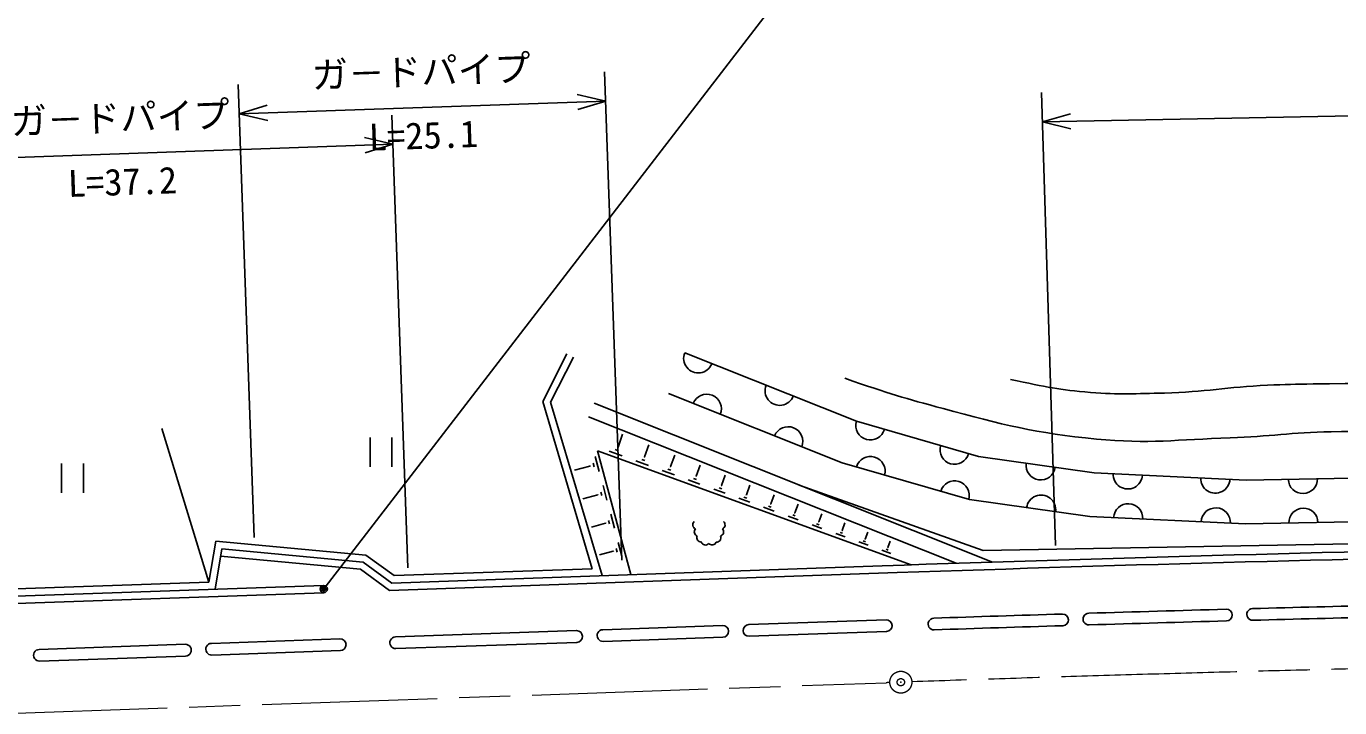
# Model space of a CAD drawing. Units: millimetres, scale not verified. Extents: x 40000 to 680000, y 20000 to 380000.
# Drawn here: x 111740 to 201648, y 286750 to 333375 of the extents above; entities that cross this region are included whole.
import ezdxf
from ezdxf.enums import TextEntityAlignment as Align

# ---------------------------------------------------------------- set-up
doc = ezdxf.new("R2010")
doc.units = ezdxf.units.MM
doc.header["$LTSCALE"] = 1000
doc.header["$PDMODE"] = 32
doc.header["$PDSIZE"] = 500
doc.linetypes.add('CHAIN', pattern=[18.5, 12, -1.5, 3.5, -1.5])
for name, color, linetype, lineweight in [('M-BGD', 7, 'Continuous', 25), ('M-BMK', 2, 'CHAIN', 13), ('M-STR-STRC', 7, 'Continuous', 25)]:
    doc.layers.add(name, color=color, linetype=linetype, lineweight=lineweight)
doc.styles.add('@ＭＳ ゴシック', font='')
doc.styles.add('ＭＳ ゴシック', font='')
doc.styles.get('@ＭＳ ゴシック').set_extended_font_data('@MS Gothic')
doc.styles.get('ＭＳ ゴシック').set_extended_font_data('MS Gothic')

msp = doc.modelspace()

# ---------------------------------------------------------------- linework, layer by layer
at = {"layer": 'M-BGD'}
for p, q in [((147090, 307704), (148743, 310960)), ((147626, 307656), (149189, 310733)), ((156810, 311029), (168561, 306345)), ((150487, 296263), (147090, 307704)), ((151150, 295786), (147626, 307656)), ((177879, 296711), (150604, 307582)), ((167587, 303504), (155699, 308242)), ((175383, 296629), (150234, 306653)), ((124244, 295346), (121015, 305844)), ((168561, 306345), (176922, 303927)), ((135275, 305235), (135275, 303235)), ((136775, 305235), (136775, 303235)), ((152246, 304587), (152562, 305456)), ((150958, 302916), (150686, 303928)), ((153116, 295855), (150835, 304335)), ((150835, 304335), (172313, 296525)), ((152527, 303985), (151644, 304306)), ((152277, 304327), (152056, 304407)), ((152274, 304577), (152219, 304597)), ((154084, 303904), (154030, 303923)), ((154057, 303914), (154358, 304740)), ((155840, 303250), (156126, 304035)), ((176922, 303927), (184833, 302823)), ((114161, 303449), (114161, 301449)), ((115661, 303449), (115661, 301449)), ((150316, 303286), (149268, 303004)), ((150324, 303255), (150307, 303318)), ((150603, 303228), (150535, 303481)), ((154329, 303330), (153474, 303641)), ((154086, 303661), (153872, 303739)), ((155869, 303005), (155661, 303080)), ((155866, 303240), (155814, 303259)), ((157597, 302596), (157867, 303341)), ((176295, 300986), (167587, 303504)), ((156104, 302685), (155275, 302986)), ((157852, 302049), (157050, 302341)), ((157624, 302359), (157423, 302432)), ((157622, 302587), (157571, 302605)), ((159326, 301952), (159583, 302658)), ((184833, 302823), (195236, 302330)), ((195236, 302330), (230328, 302972)), ((150859, 301318), (149849, 301047)), ((150867, 301288), (150850, 301349)), ((151139, 301261), (151072, 301508)), ((151485, 300958), (151219, 301944)), ((159573, 301424), (158797, 301706)), ((159353, 301723), (159159, 301794)), ((159350, 301944), (159302, 301961)), ((161053, 301310), (161006, 301327)), ((161030, 301318), (161272, 301984)), ((162707, 300694), (162935, 301321)), ((177247, 297501), (164642, 301986)), ((161268, 300807), (160518, 301080)), ((161055, 301097), (160868, 301165)), ((162938, 300200), (162213, 300464)), ((162732, 300480), (162551, 300546)), ((162730, 300686), (162685, 300702)), ((164359, 300079), (164574, 300668)), ((184554, 299833), (176295, 300986)), ((151403, 299346), (151387, 299406)), ((151667, 299320), (151603, 299561)), ((152005, 299024), (151746, 299986)), ((164582, 299602), (163883, 299857)), ((164383, 299872), (164208, 299936)), ((164381, 300071), (164338, 300087)), ((166008, 299466), (165965, 299481)), ((165986, 299473), (166187, 300025)), ((195193, 299329), (184554, 299833)), ((230436, 299973), (195193, 299329)), ((151395, 299376), (150423, 299114)), ((166201, 299014), (165527, 299259)), ((166009, 299274), (165841, 299335)), ((167796, 298434), (167146, 298670)), ((167611, 298685), (167449, 298744)), ((167609, 298870), (167569, 298884)), ((167589, 298877), (167776, 299392)), ((169167, 298290), (169341, 298768)), ((124713, 298153), (124244, 295346)), ((125129, 297612), (124669, 294860)), ((134979, 297194), (124713, 298153)), ((134796, 296709), (125129, 297612)), ((152189, 297404), (152126, 297638)), ((152518, 297116), (152266, 298053)), ((169366, 297863), (168740, 298090)), ((169189, 298105), (169032, 298161)), ((169187, 298282), (169148, 298297)), ((170740, 297704), (170703, 297718)), ((170721, 297711), (170883, 298154)), ((230490, 298474), (177247, 297501)), ((134613, 296224), (125047, 297117)), ((136762, 295283), (134796, 296709)), ((136916, 295789), (134979, 297194)), ((151924, 297458), (150989, 297207)), ((151931, 297429), (151916, 297488)), ((170913, 297300), (170311, 297519)), ((170742, 297533), (170591, 297588)), ((136607, 294777), (134613, 296224)), ((136607, 294777), (171345, 295992)), ((136762, 295283), (170326, 296456)), ((136916, 295789), (150487, 296263)), ((71386, 292998), (132093, 295120)), ((88550, 294098), (124244, 295346)), ((132110, 294620), (132093, 295120)), ((71404, 292498), (132110, 294620)), ((151203, 292086), (159398, 292372)), ((161197, 292435), (170591, 292763)), ((124419, 291149), (133214, 291457)), ((137011, 291590), (149404, 292023)), ((151231, 291286), (159426, 291573)), ((161224, 291636), (170619, 291964)), ((112626, 290737), (122620, 291087)), ((124447, 290350), (133242, 290657)), ((137039, 290790), (149432, 291223)), ((112654, 289938), (122648, 290287))]:
    msp.add_line(p, q, dxfattribs=at)
for centre, radius, start, end in [((157739, 310659), 1000, 158.26957, 338.26957), ((163312, 308437), 1000, 158.26957, 338.26957), ((158320, 307198), 1000, 338.26957, 158.26957), ((163893, 304976), 1000, 338.26957, 158.26957), ((169522, 306067), 1000, 163.8693, 343.8693), ((169531, 302942), 1000, 343.8693, 163.8693), ((175286, 304400), 1000, 163.8693, 343.8693), ((181177, 303333), 1000, 172.05653, 352.05653), ((175295, 301275), 1000, 343.8693, 163.8693), ((187139, 302714), 1000, 177.28707, 357.28707), ((193133, 302430), 1000, 177.28707, 357.28707), ((199130, 302402), 1000, 181.04708, 1.04708), ((181206, 300300), 1000, 352.05653, 172.05653), ((187171, 299709), 1000, 357.28707, 177.28707), ((193164, 299425), 1000, 357.28707, 177.28707), ((199161, 299402), 1000, 1.04708, 181.04708), ((157657, 299267), 300, 131.69646, 250.31174), ((159272, 299255), 300, 295.5816, 51.83622), ((157770, 298774), 300, 135.42173, 248.97879), ((159178, 298784), 300, 284.47614, 41.84201), ((157943, 298388), 300, 159.44719, 269.02338), ((158224, 298179), 300, 197.56364, 321.14954), ((158682, 298190), 300, 221.4806, 335.92433), ((158982, 298366), 300, 265.11616, 25.19228), ((275409, -2709707), 3008000, 90.1657, 92.00202), ((275409, -2709707), 3007500, 90.1657, 91.98292), ((275409, -2709707), 3004300, 91.769, 91.93709), ((182679, 292761), 400, 271.769, 91.76137), ((184479, 292816), 400, 91.73464, 271.74227), ((275409, -2709707), 3004300, 91.5551, 91.73464), ((193889, 293086), 400, 271.54747, 91.54747), ((195689, 293134), 400, 91.52074, 271.52837), ((275409, -2709707), 3004300, 91.35265, 91.52074), ((159412, 291972), 400, 272.00201, 92.00201), ((161210, 292035), 400, 92.00201, 272.00201), ((170605, 292364), 400, 272.00201, 92.00201), ((173871, 292476), 400, 91.93709, 271.94472), ((275409, -2709707), 3003500, 91.769, 91.93709), ((275409, -2709707), 3003500, 91.5551, 91.73464), ((275409, -2709707), 3003500, 91.35265, 91.52074), ((133228, 291057), 400, 272.00201, 92.00201), ((137025, 291190), 400, 92.00201, 272.00217), ((149418, 291623), 400, 272.00201, 92.00201), ((151217, 291686), 400, 92.00201, 272.0022), ((112640, 290337), 400, 92.00201, 272.00212), ((122634, 290687), 400, 272.00188, 92.00201), ((124433, 290750), 400, 92.00201, 272.00217)]:
    msp.add_arc(centre, radius, start, end, dxfattribs=at)
for points, knots in [([(252837, 310240), (251236, 309785), (250769, 309629), (249410, 309394), (248512, 309238), (248005, 309158), (247096, 309082), (243127, 308750), (240886, 308870), (236904, 308815), (228586, 308701), (223925, 308889), (215607, 308904), (209444, 308916), (205991, 308983), (199829, 308904), (198611, 308889), (197929, 308868), (196713, 308815), (193952, 308696), (192421, 308347), (189659, 308281), (187677, 308234), (186561, 308169), (184585, 308326), (182425, 308497), (181634, 308678), (179110, 309216)], [0, 0, 0, 0, 1, 1, 1, 2, 2, 2, 3, 3, 3, 4, 4, 4, 5, 5, 5, 6, 6, 6, 7, 7, 7, 8, 8, 8, 9, 9, 9, 9]), ([(167762, 309294), (170912, 308206), (171844, 307930), (174506, 307212), (178539, 306125), (180838, 305535), (184996, 305131), (188556, 304785), (190578, 305096), (194153, 305214), (196856, 305304), (198360, 305585), (201063, 305631), (204965, 305697), (207152, 305631), (211054, 305631), (217899, 305631), (221734, 305631), (228579, 305631), (231798, 305631), (233602, 305652), (236821, 305631), (239683, 305612), (241286, 305485), (244147, 305547), (245549, 305578), (246337, 305618), (247727, 305797), (251591, 306296), (253687, 307032), (257426, 308128), (259934, 308864), (260787, 309131), (263794, 310182)], [0, 0, 0, 0, 1, 1, 1, 2, 2, 2, 3, 3, 3, 4, 4, 4, 5, 5, 5, 6, 6, 6, 7, 7, 7, 8, 8, 8, 9, 9, 9, 10, 10, 10, 11, 11, 11, 11])]:
    msp.add_open_spline(points, degree=3, knots=knots, dxfattribs=at)
at = {"layer": 'M-BMK'}
msp.add_line((72415, 285029), (170605, 288461), dxfattribs=at)
msp.add_circle((171605, 288496), 750, dxfattribs=at)
for start, end in [(90.13035, 91.96859), (91.99724, 92.00201)]:
    msp.add_arc((275409, -2709707), 3000000, start, end, dxfattribs=at)
msp.add_point((171605, 288496), dxfattribs=at)
at = {"layer": 'M-STR-STRC'}
for p, q in [((132193, 294989), (162847, 334781)), ((152501, 296834), (151332, 330260)), ((127331, 298402), (126248, 329383)), ((126317, 327385), (151402, 328261)), ((151402, 328261), (149453, 328711)), ((149490, 327677), (151402, 328261)), ((182192, 297848), (181232, 328833)), ((253056, 328210), (181294, 326833)), ((128230, 327969), (126317, 327385)), ((126317, 327385), (128266, 326935)), ((137856, 296322), (136773, 327303)), ((183216, 327388), (181294, 326833)), ((181294, 326833), (183235, 326353)), ((136843, 325304), (134895, 325754)), ((99666, 324005), (136843, 325304)), ((134931, 324720), (136843, 325304))]:
    msp.add_line(p, q, dxfattribs=at)
for radius in [150, 120, 90, 60, 30]:
    msp.add_circle((132101, 294870), radius, dxfattribs=at)
msp.add_point((132101, 294870), dxfattribs=at)

# ---------------------------------------------------------------- texts
at = {"layer": 'M-STR-STRC', "style": 'ＭＳ ゴシック'}
for p in [(138825, 328822), (118220, 325654)]:
    msp.add_text('ガ－ドパイプ', height=1833, rotation=2.002, dxfattribs=at).set_placement(p, align=Align.BOTTOM_CENTER)
at = {"layer": 'M-STR-STRC', "style": '@ＭＳ ゴシック'}
for s, p in [('L=25.1', (138895, 326824)), ('L=37.2', (118290, 323655))]:
    msp.add_text(s, height=1833, rotation=2.002, dxfattribs=at).set_placement(p, align=Align.TOP_CENTER)

doc.saveas('drawing.dxf')
